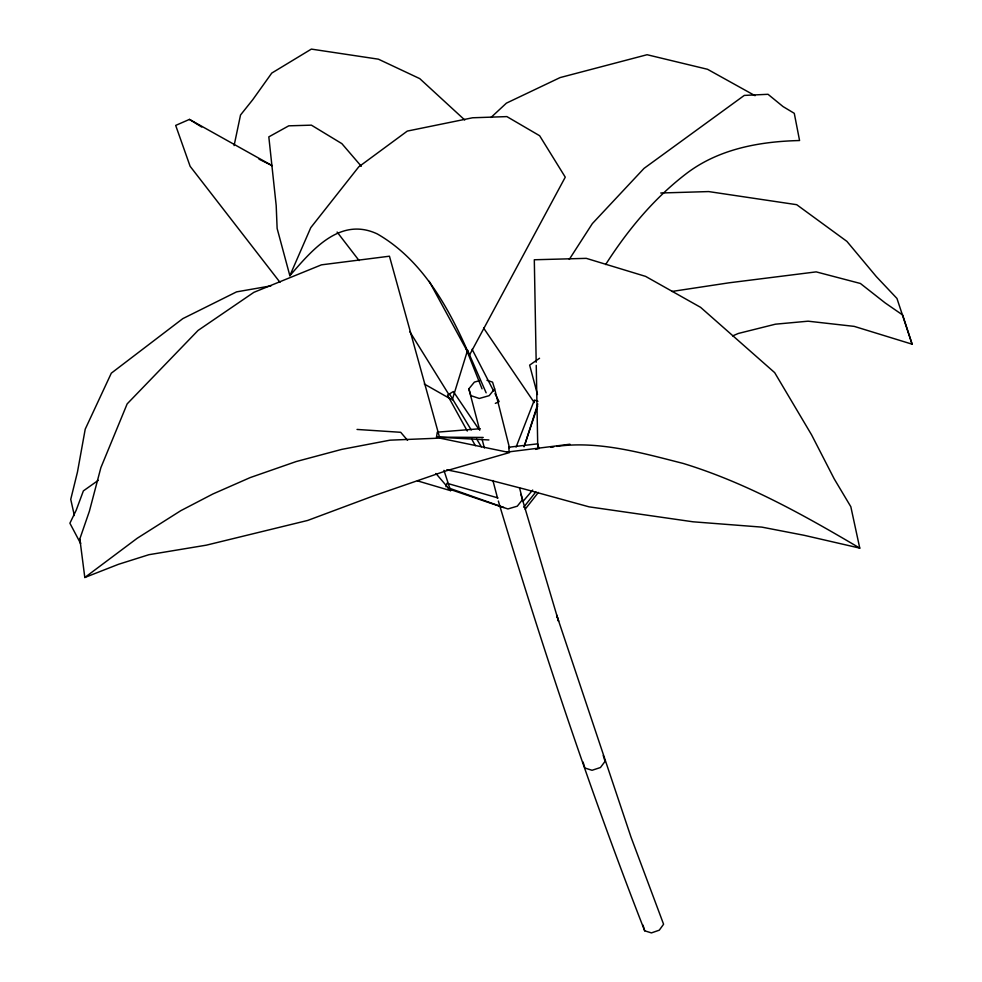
<?xml version="1.0" encoding="UTF-8"?>
<svg xmlns="http://www.w3.org/2000/svg" width="982" height="982" viewBox="0 0 982 982"><rect width="100%" height="100%" fill="white"/><g stroke="black" fill="none" stroke-linecap="round" stroke-linejoin="round"><path stroke-width="1.47" d="M488.889 439.948L436.511 437.137L437.285 432.166L480.296 428.717M234.097 145.594L240.529 115.004L252.779 99.661L271.756 73.085L311.355 49.1L378.414 59.178L419.744 78.621L464.744 119.988M445.951 486.716L446.97 483.267L497.899 497.899M452.236 399.907L467.604 350.193M524.339 446.11L537.78 403.921M524.044 446.798L537.67 406.069M516.102 447.055L534.368 400.067L537.94 401.294M361.302 166.277L341.871 143.642L311.404 125.156L288.757 125.831L268.822 136.879L276.188 205.459L277.133 228.462L289.85 275.697L310.766 227.664L358.712 166.891L407.309 131.085L472.551 117.779L506.884 116.6L539.646 135.737L565.264 177.165L469.421 355.214L429.232 281.318M569.29 259.383L592.342 223.614L644.032 168.388L744.282 95.414L768.022 94.297L783.035 106.572L794.278 113.323L799.569 140.536C760.252 141.457 719.892 148.65 687.658 172.611C654.577 197.554 627.854 229.813 605.624 264.563M525.161 509.241L538.382 492.424M523.713 507.228L535.865 491.896M486.962 380.267L492.559 382.133L494.646 388.897L489.159 395.672L479.29 398.471L470.869 395.623L468.856 388.847L474.367 382.121L479.965 380.525M522.94 501.495L532.698 490.055M289.85 275.697C311.957 250.275 339.809 216.408 377.235 233.9C422.849 260.095 449.118 308.544 469.421 355.214M490.975 117.484L506.405 103.147L560.121 77.578L647.077 54.722L707.519 69.28L755.06 95.684M84.808 577.502L137.234 538.246L180.823 510.665L212.836 494.007L250.201 477.583L296.147 461.565L341.724 449.388L390.014 440.169L439.764 438.119L509.498 452.567L445.3 471.09L373.577 495.849L307.661 520.448L206.318 545.17L148.883 554.707L118.417 564.331L84.808 577.502L79.837 538.885L89.399 511.205L100.876 467.665L127.157 403.884L198.069 330.431L253.872 292.329L321.445 264.845L389.449 256.204L439.764 438.119M478.786 429.171L453.353 391.536L447.497 395.157L467.285 431.049M98.286 480.333L83.372 490.902L76.203 510.198L69.894 523.222L80.61 543.488L79.628 539.069M539.548 358.246L529.642 365.132L537.473 394.518M495.333 403.393L499.126 401.638L494.965 393.586M259.002 159.145L272.124 165.639L189.452 119.399L175.68 125.414L190.127 166.302L279.993 282.313M732.67 335.905L738.268 333.475L775.461 324.183L808.088 321.188L854.205 326.38L912.106 344.179L902.654 315.001L885.126 302.898L860.404 283.479L816.177 271.879L728.914 282.828L671.946 291.458M535.583 449.363L537.89 448.921M270.958 285.872L236.588 291.863L182.824 318.622L111.31 373.172L85.225 429.159L77.455 472.084L70.741 499.347L74.362 515.538M550.951 447.338L553.873 446.859M556.794 446.38C599.13 440.537 642.351 453.095 683.165 463.43C745.939 482.653 803.522 514.863 859.766 548.116L850.829 506.724L834.221 478.897L811.611 434.903L774.663 372.62L700.596 307.341L645.591 276.384L586.279 258.352L534.306 259.764L536.184 362.272M506.577 452.162L569.941 444.22M660.751 193L708.66 191.576L796.697 204.686L846.914 241.388L876.349 276.629L896.959 298.454L912.106 344.179M436.511 437.137L483.218 437.444M357.031 429.441L400.705 432.301L407.555 440.317M446.749 469.826L462.829 473.128L524.891 489.208L589.04 506.835L693.022 521.798L761.848 527.125L804.074 535.288L859.766 548.116M417.424 480.849L450.591 490.656L443.95 470.353M498.353 501.041L499.899 506.27C542.936 649.47 590.268 791.504 644.683 930.801L651.434 932.9L659.29 930.175L663.587 924.234L630.996 837.094L556.659 615.063L558.574 621.275L520.902 494.388M499.899 506.27L507.915 508.946L517.293 506.184L522.51 499.605L519.539 487.796M448.492 488.852L500.587 506.602M447.534 487.575L503.876 507.51M424.298 384.011L450.91 399.158M189.452 119.399L201.715 127.046M435.922 473.496L450.591 490.656M337.121 232.059L359.105 260.598M483.623 328.062L534.257 402.595M409.703 331.535L449.02 394.752M449.4 393.794L471.237 429.993M476.687 439.04L481.376 446.798M471.679 439.028L475.337 445.668M472.109 349.285L493.578 390.897M467.53 350.328L486.139 392.812M465.799 347.947L482.039 388.835M603.23 755.44L605.059 761.369L600.432 767.531L592.048 770.281L584.855 768.01L583.075 762.069M642.989 925.13L644.683 930.801M539.044 448.7L537.694 443.839L508.737 447.227L509.179 451.708M468.856 388.847L479.719 430.251M482.052 439.126L484.372 447.988M492.915 480.517L497.567 498.267M494.646 388.897L509.511 447.939M536.246 365.341L537.768 447.964"/></g></svg>
